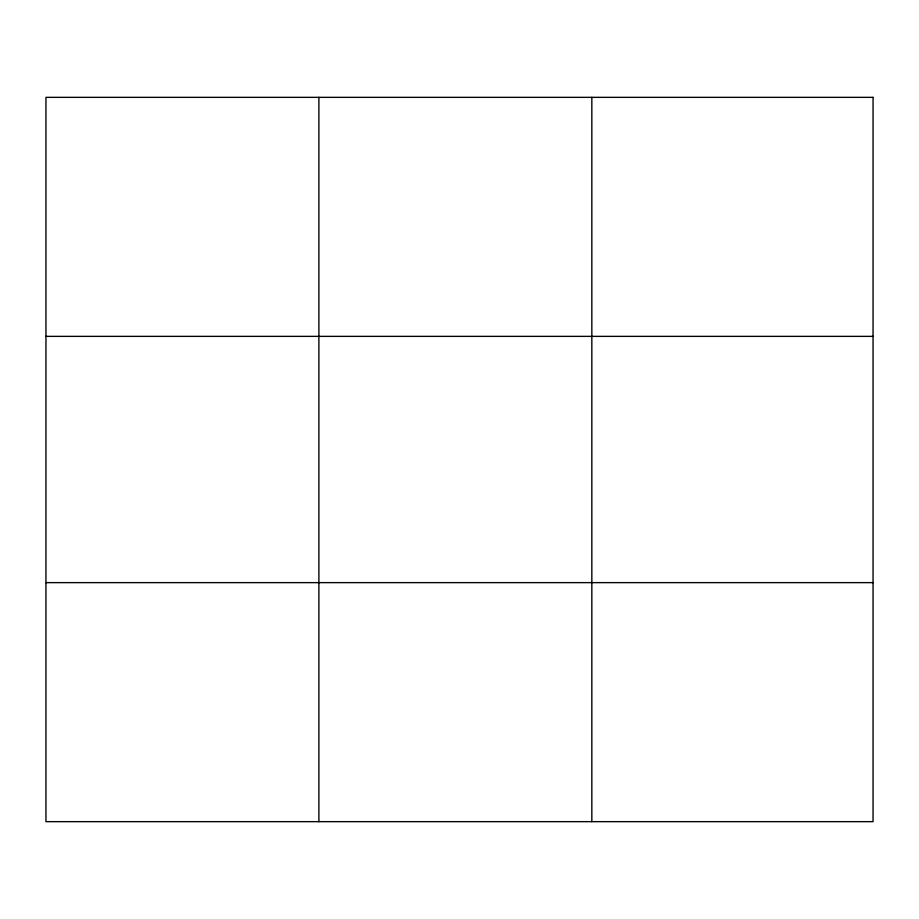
<?xml version="1.0" encoding="UTF-8"?>
<svg xmlns="http://www.w3.org/2000/svg" width="919" height="919" viewBox="0 0 919 919"><rect width="100%" height="100%" fill="white"/><g stroke="black" fill="none" stroke-linecap="round" stroke-linejoin="round"><path stroke-width="1.38" d="M318.893 821.655L318.893 97.345M591.836 821.655L591.836 97.345M45.95 336.365L873.05 336.365M45.95 582.635L873.05 582.635M873.05 97.345L873.05 821.655L45.95 821.655L45.95 97.345L873.05 97.345"/></g></svg>
